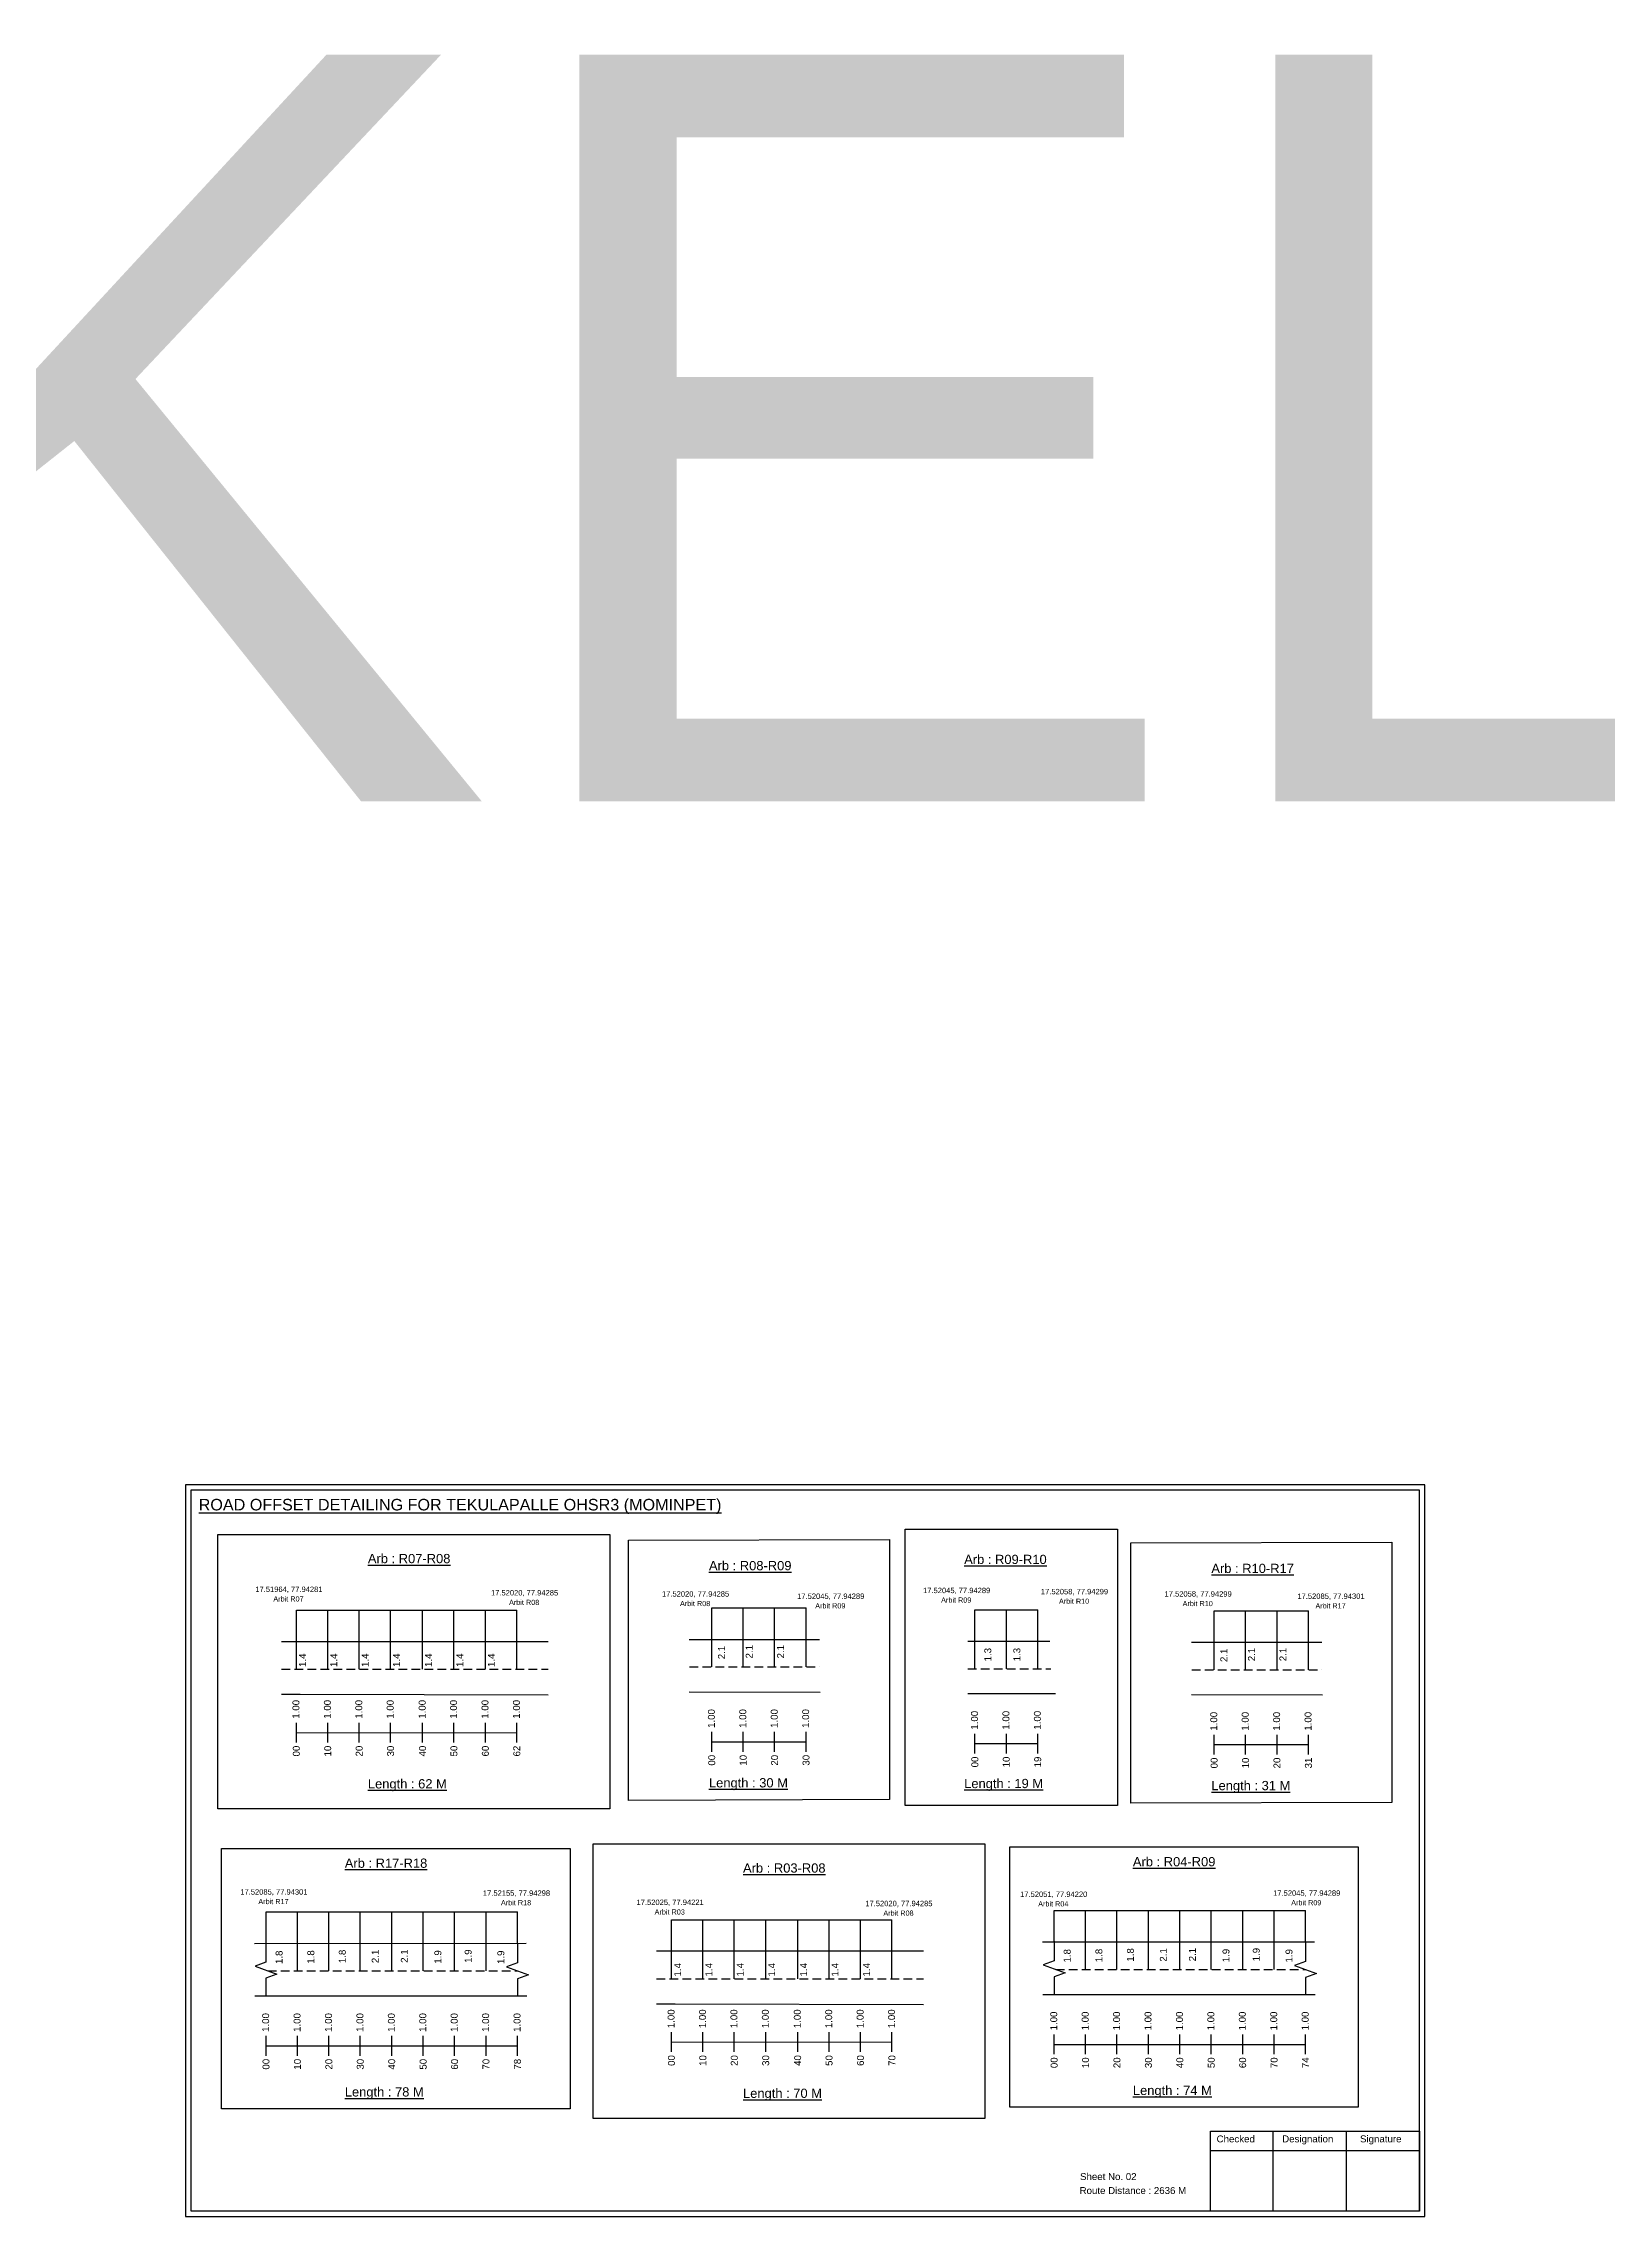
# Model space of a CAD drawing. Header units: inches. Extents: x 1745 to 7876, y -847 to 3138.
# Drawn here: x 4414 to 5091, y -846 to 95 of the extents above; entities that cross this region are included whole.
import ezdxf

# ---------------------------------------------------------------- set-up
doc = ezdxf.new("R2010")
doc.units = ezdxf.units.IN
doc.header["$MEASUREMENT"] = 0
doc.linetypes.add('DASHED2', pattern=[0.375, 0.25, -0.125])
doc.layers.add('PDF_Geometry', color=7, linetype='Continuous')
doc.layers.add('PDF_Text', color=5, linetype='Continuous')
doc.styles.add('PDF Arial', font='arial.ttf')
doc.styles.get("Standard").update_dxf_attribs({"font": 'arial.ttf'})

msp = doc.modelspace()

# ---------------------------------------------------------------- linework, layer by layer
at = {"color": 5}
for p, q in [((4703.56, -582.24), (4744.36, -582.24)), ((4817.44, -583), (4844.64, -583)), ((4523.77, -583.28), (4619.18, -583.27)), ((4920.98, -583.44), (4961.78, -583.44)), ((4510.65, -713.82), (4619.45, -713.82)), ((4851.73, -713.18), (4960.53, -713.18)), ((4686.11, -717.23), (4781.53, -717.22))]:
    msp.add_line(p, q, dxfattribs=at)
for p, q in [((4703.56, -607.77), (4703.56, -582.24)), ((4717.16, -607.77), (4717.16, -582.24)), ((4730.76, -607.77), (4730.76, -582.24)), ((4744.36, -607.77), (4744.36, -582.24)), ((4817.44, -608.54), (4817.44, -583)), ((4831.04, -608.54), (4831.04, -583)), ((4844.64, -608.54), (4844.64, -583)), ((4523.77, -608.81), (4523.77, -583.27)), ((4537.37, -608.81), (4537.37, -583.27)), ((4550.97, -608.81), (4550.97, -583.27)), ((4564.57, -608.81), (4564.57, -583.27)), ((4578.38, -608.81), (4578.38, -583.27)), ((4591.98, -608.81), (4591.98, -583.27)), ((4605.58, -608.81), (4605.58, -583.27)), ((4619.18, -608.81), (4619.18, -583.27)), ((4920.98, -608.97), (4920.98, -583.44)), ((4934.58, -608.97), (4934.58, -583.44)), ((4948.18, -608.97), (4948.18, -583.44)), ((4961.78, -608.97), (4961.78, -583.44)), ((4632.78, -596.93), (4517.36, -596.93)), ((4693.72, -595.89), (4750.21, -595.89)), ((4814.43, -596.66), (4849.86, -596.66)), ((4911.15, -597.09), (4967.63, -597.09)), ((4517.36, -619.61), (4525.42, -619.61)), ((4525.42, -619.61), (4632.78, -619.91)), ((4693.72, -618.58), (4750.43, -618.7)), ((4814.43, -619.34), (4852.25, -619.34)), ((4911.15, -619.77), (4967.86, -619.9)), ((4510.65, -727.47), (4510.65, -713.82)), ((4524.25, -739.36), (4524.25, -713.82)), ((4537.85, -739.36), (4537.85, -713.82)), ((4551.45, -739.36), (4551.45, -713.82)), ((4565.05, -739.36), (4565.05, -713.82)), ((4578.65, -739.36), (4578.65, -713.82)), ((4592.25, -739.36), (4592.25, -713.82)), ((4605.85, -739.36), (4605.85, -713.82)), ((4619.45, -727.47), (4619.45, -713.82)), ((4851.73, -726.83), (4851.73, -713.18)), ((4865.33, -738.72), (4865.33, -713.18)), ((4878.93, -738.72), (4878.93, -713.18)), ((4892.53, -738.72), (4892.53, -713.18)), ((4906.13, -738.72), (4906.13, -713.18)), ((4919.73, -738.72), (4919.73, -713.18)), ((4933.33, -738.72), (4933.33, -713.18)), ((4946.93, -738.72), (4946.93, -713.18)), ((4960.53, -726.84), (4960.53, -713.18)), ((4686.11, -742.76), (4686.11, -717.22)), ((4699.71, -742.76), (4699.71, -717.22)), ((4713.31, -742.76), (4713.31, -717.22)), ((4726.91, -742.76), (4726.91, -717.22)), ((4740.73, -742.76), (4740.73, -717.22)), ((4754.33, -742.76), (4754.33, -717.22)), ((4767.93, -742.76), (4767.93, -717.22)), ((4781.53, -742.76), (4781.53, -717.22)), ((4505.65, -727.47), (4623.27, -727.42)), ((4795.13, -730.88), (4679.7, -730.88)), ((4846.74, -726.83), (4964.35, -726.78)), ((4505.8, -750.16), (4623.58, -750.16)), ((4846.88, -749.52), (4964.66, -749.52)), ((4679.7, -753.56), (4687.76, -753.56)), ((4687.76, -753.56), (4795.13, -753.86))]:
    msp.add_line(p, q)
at = {"linetype": 'DASHED2', "ltscale": 15}
for p, q in [((4517.36, -608.81), (4632.78, -608.81)), ((4693.87, -607.77), (4750.21, -607.77)), ((4814.43, -608.54), (4850.35, -608.54)), ((4911.29, -608.97), (4967.63, -608.97)), ((4511.41, -739.36), (4619.45, -739.36)), ((4679.7, -742.76), (4795.13, -742.76)), ((4852.5, -738.72), (4960.53, -738.72))]:
    msp.add_line(p, q, dxfattribs=at)
at = {"color": 217, "true_color": 0x93278f}
for p, q in [((4523.77, -640.5), (4523.77, -631.95)), ((4523.77, -636.24), (4619.18, -636.17)), ((4537.37, -640.5), (4537.37, -631.95)), ((4550.97, -640.5), (4550.97, -631.95)), ((4564.57, -640.5), (4564.57, -631.95)), ((4578.38, -640.5), (4578.38, -631.95)), ((4591.98, -640.5), (4591.98, -631.95)), ((4605.58, -640.5), (4605.58, -631.95)), ((4619.18, -640.5), (4619.18, -631.95)), ((4703.56, -644.47), (4703.56, -635.92)), ((4717.16, -644.47), (4717.16, -635.92)), ((4730.76, -644.47), (4730.76, -635.92)), ((4744.36, -644.47), (4744.36, -635.92)), ((4817.44, -645.24), (4817.44, -636.68)), ((4831.04, -645.24), (4831.04, -636.68)), ((4844.64, -645.24), (4844.64, -636.68)), ((4920.98, -645.67), (4920.98, -637.11)), ((4934.58, -645.67), (4934.58, -637.11)), ((4948.18, -645.67), (4948.18, -637.11)), ((4961.78, -645.67), (4961.78, -637.11)), ((4703.56, -640.2), (4744.36, -640.19)), ((4817.44, -640.97), (4844.64, -640.97)), ((4920.98, -641.4), (4961.78, -641.39)), ((4510.65, -776.06), (4510.65, -767.5)), ((4524.25, -776.06), (4524.25, -767.5)), ((4537.85, -776.06), (4537.85, -767.5)), ((4551.45, -776.06), (4551.45, -767.5)), ((4565.05, -776.06), (4565.05, -767.5)), ((4578.65, -776.06), (4578.65, -767.5)), ((4592.25, -776.06), (4592.25, -767.5)), ((4605.85, -776.06), (4605.85, -767.5)), ((4619.45, -776.06), (4619.45, -767.5)), ((4686.11, -774.45), (4686.11, -765.9)), ((4686.11, -770.18), (4781.53, -770.12)), ((4699.71, -774.45), (4699.71, -765.9)), ((4713.31, -774.45), (4713.31, -765.9)), ((4726.91, -774.45), (4726.91, -765.9)), ((4740.73, -774.45), (4740.73, -765.9)), ((4754.33, -774.45), (4754.33, -765.9)), ((4767.93, -774.45), (4767.93, -765.9)), ((4781.53, -774.45), (4781.53, -765.9)), ((4851.73, -775.42), (4851.73, -766.86)), ((4851.73, -771.15), (4960.53, -771.15)), ((4865.33, -775.42), (4865.33, -766.86)), ((4878.93, -775.42), (4878.93, -766.86)), ((4892.53, -775.42), (4892.53, -766.86)), ((4906.13, -775.42), (4906.13, -766.86)), ((4919.73, -775.42), (4919.73, -766.86)), ((4933.33, -775.42), (4933.33, -766.86)), ((4946.93, -775.42), (4946.93, -766.86)), ((4960.53, -775.42), (4960.53, -766.86)), ((4510.65, -771.79), (4619.45, -771.79))]:
    msp.add_line(p, q, dxfattribs=at)
for points in [[(4489.84, -550.44), (4659.46, -550.44), (4659.46, -669.26), (4489.84, -669.26)], [(4667.47, -552.85), (4780.47, -552.55), (4780.47, -665.23), (4667.47, -665.53)], [(4787.23, -548.16), (4879.17, -548.16), (4879.17, -667.77), (4787.23, -667.77)], [(4884.9, -554.04), (4997.9, -553.75), (4997.9, -666.43), (4884.9, -666.72)], [(4491.42, -686.34), (4642.27, -686.34), (4642.27, -799.02), (4491.42, -799.02)], [(4652.19, -684.39), (4821.8, -684.39), (4821.8, -803.21), (4652.19, -803.21)], [(4832.51, -685.7), (4983.36, -685.7), (4983.36, -798.38), (4832.51, -798.38)]]:
    msp.add_lwpolyline(points, close=True)
at = {"linetype": 'Continuous'}
for points in [[(4510.63, -727.19), (4510.63, -735.62), (4505.89, -737.35), (4515.37, -740.8), (4510.63, -742.53), (4510.63, -749.87)], [(4619.45, -727.47), (4619.45, -735.9), (4614.71, -737.63), (4624.19, -741.08), (4619.45, -742.81), (4619.45, -750.16)], [(4851.72, -726.55), (4851.72, -734.98), (4846.97, -736.71), (4856.46, -740.16), (4851.72, -741.89), (4851.72, -749.24)], [(4960.53, -726.84), (4960.53, -735.27), (4955.79, -736.99), (4965.28, -740.45), (4960.53, -742.17), (4960.53, -749.52)]]:
    msp.add_lwpolyline(points, dxfattribs=at)
at = {"layer": 'PDF_Geometry'}
for points in [[(4475.73, -528.97), (4475.73, -845.68), (5012.2, -845.68), (5012.2, -528.97)], [(4478.05, -531.29), (4478.05, -843.26), (5009.78, -843.26), (5009.78, -531.29)]]:
    msp.add_lwpolyline(points, close=True, dxfattribs=at)
at = {"layer": 'PDF_Geometry', "color": 242, "true_color": 0xcc1f26}
msp.add_lwpolyline([(5009.78, -843.35), (4919.44, -843.35), (4919.44, -808.74), (5009.78, -808.74)], close=True, dxfattribs=at)
for points in [[(4946.42, -808.74), (4946.42, -843.35)], [(4978.15, -808.74), (4978.15, -843.35)], [(4919.44, -817.11), (5009.78, -817.11)]]:
    msp.add_lwpolyline(points, dxfattribs=at)

# ---------------------------------------------------------------- texts
for s, height, p in [('TEKELAPALLE 3', 323.2909, (3730.9, -233.17)), ('Sheet No. 02', 3, (4862.94, -829.88)), ('Route Distance : 2636 M', 3, (4862.75, -835.93))]:
    msp.add_text(s, height=height).set_placement(p)
at = {"color": 242, "true_color": 0xcd2027}
for s, height, p in [('%%UROAD OFFSET DETAILING FOR TEKULAPALLE OHSR3 (MOMINPET)', 5, (4481.5, -540.04)), ('%%UArb : R07-R08', 4, (4554.73, -562.87)), ('%%UArb : R08-R09', 4, (4702.34, -565.93)), ('%%UArb : R09-R10', 4, (4812.79, -563.23)), ('%%UArb : R10-R17', 4, (4919.77, -567.13)), ('%%ULength : 62 M', 4, (4554.73, -660.37)), ('%%ULength : 30 M', 4, (4702.34, -659.93)), ('%%ULength : 19 M', 4, (4812.79, -660.23)), ('%%ULength : 31 M', 4, (4919.77, -661.13)), ('%%UArb : R17-R18', 4, (4544.73, -694.72)), ('%%UArb : R03-R08', 4, (4717.08, -696.82)), ('%%UArb : R04-R09', 4, (4885.81, -694.08)), ('%%ULength : 78 M', 4, (4544.73, -793.72)), ('%%ULength : 70 M', 4, (4717.08, -794.32)), ('%%ULength : 74 M', 4, (4885.81, -793.08))]:
    msp.add_text(s, height=height, dxfattribs=at).set_placement(p)
at = {"color": 5}
for s, height, p in [('17.51964, 77.94281', 2.34, (4506, -575.34)), ('17.52045, 77.94289', 2.34, (4795, -575.84)), ('Arbit R07', 2.246, (4513.82, -579.46)), ('17.52020, 77.94285', 2.34, (4608, -576.84)), ('Arbit R08', 2.246, (4615.82, -580.96)), ('17.52020, 77.94285', 2.34, (4682, -577.34)), ('Arbit R08', 2.246, (4689.82, -581.46)), ('17.52045, 77.94289', 2.34, (4740.5, -578.34)), ('Arbit R09', 2.246, (4748.32, -582.46)), ('Arbit R09', 2.246, (4802.82, -579.96)), ('17.52058, 77.94299', 2.34, (4846, -576.34)), ('Arbit R10', 2.246, (4853.82, -580.46)), ('17.52058, 77.94299', 2.34, (4899.5, -577.34)), ('Arbit R10', 2.246, (4907.32, -581.46)), ('17.52085, 77.94301', 2.34, (4957, -578.34)), ('Arbit R17', 2.246, (4964.82, -582.46)), ('17.52085, 77.94301', 2.34, (4499.5, -706.34)), ('17.52155, 77.94298', 2.34, (4604.5, -706.84)), ('17.52051, 77.94220', 2.34, (4837, -707.34)), ('17.52045, 77.94289', 2.34, (4946.5, -706.84)), ('Arbit R17', 2.246, (4507.32, -710.46)), ('Arbit R18', 2.246, (4612.32, -710.96)), ('17.52025, 77.94221', 2.34, (4671, -710.83)), ('Arbit R03', 2.246, (4678.82, -714.96)), ('17.52020, 77.94285', 2.34, (4770, -711.34)), ('Arbit R08', 2.246, (4777.82, -715.46)), ('Arbit R04', 2.246, (4844.82, -711.46)), ('Arbit R09', 2.246, (4954.32, -710.96))]:
    msp.add_text(s, height=height, dxfattribs=at).set_placement(p)
for s, p in [('2.1', (4709.27, -604.46)), ('2.1', (4721.23, -604.1)), ('2.1', (4734.83, -604.1)), ('1.3', (4824.51, -605.4)), ('1.3', (4837.1, -605.37)), ('2.1', (4926.69, -605.66)), ('2.1', (4938.65, -605.3)), ('2.1', (4952.25, -605.3)), ('1.4', (4527.94, -607.81)), ('1.4', (4541.44, -607.81)), ('1.4', (4555.04, -607.81)), ('1.4', (4568.64, -607.81)), ('1.4', (4582.45, -607.81)), ('1.4', (4596.05, -607.81)), ('1.4', (4609.65, -607.81)), ('1.8', (4517.78, -736.37)), ('1.8', (4531.53, -736.24)), ('1.8', (4545.15, -735.99)), ('2.1', (4559.41, -735.99)), ('2.1', (4572, -735.86)), ('1.9', (4586.52, -736.24)), ('1.9', (4599.62, -735.86)), ('1.9', (4613.78, -736.36)), ('1.8', (4858.87, -735.73)), ('1.8', (4872.61, -735.61)), ('1.8', (4886.23, -735.35)), ('2.1', (4900.49, -735.35)), ('2.1', (4913.08, -735.22)), ('1.9', (4927.6, -735.61)), ('1.9', (4940.71, -735.22)), ('1.9', (4954.87, -735.72)), ('1.4', (4690.29, -741.76)), ('1.4', (4703.78, -741.76)), ('1.4', (4717.38, -741.76)), ('1.4', (4730.98, -741.76)), ('1.4', (4744.8, -741.76)), ('1.4', (4758.4, -741.76)), ('1.4', (4772, -741.76))]:
    msp.add_text(s, height=3, rotation=90).set_placement(p)
at = {"color": 217, "true_color": 0x93278f}
for s, p in [('1.00', (4525.09, -630.21)), ('1.00', (4538.69, -630.21)), ('1.00', (4552.29, -630.21)), ('1.00', (4565.89, -630.21)), ('1.00', (4579.71, -630.21)), ('1.00', (4593.31, -630.21)), ('1.00', (4606.91, -630.21)), ('1.00', (4620.51, -630.21)), ('1.00', (4704.89, -634.18)), ('1.00', (4718.49, -634.18)), ('1.00', (4732.09, -634.18)), ('1.00', (4745.69, -634.18)), ('1.00', (4818.76, -634.94)), ('1.00', (4832.36, -634.94)), ('1.00', (4845.96, -634.94)), ('1.00', (4922.31, -635.38)), ('1.00', (4935.91, -635.38)), ('1.00', (4949.51, -635.38)), ('1.00', (4963.11, -635.38)), ('00', (4525.24, -646.53)), ('10', (4538.84, -646.53)), ('20', (4552.44, -646.53)), ('30', (4566.04, -646.53)), ('40', (4579.86, -646.53)), ('50', (4593.46, -646.53)), ('60', (4607.06, -646.53)), ('62', (4620.66, -646.53)), ('00', (4705.04, -650.5)), ('10', (4718.64, -650.5)), ('20', (4732.24, -650.5)), ('30', (4745.84, -650.5)), ('00', (4818.91, -651.26)), ('10', (4832.51, -651.26)), ('19', (4846.11, -651.26)), ('00', (4922.46, -651.7)), ('10', (4936.06, -651.7)), ('20', (4949.66, -651.7)), ('31', (4963.26, -651.7)), ('1.00', (4511.98, -765.76)), ('1.00', (4525.58, -765.76)), ('1.00', (4539.18, -765.76)), ('1.00', (4552.78, -765.76)), ('1.00', (4566.38, -765.76)), ('1.00', (4579.98, -765.76)), ('1.00', (4593.58, -765.76)), ('1.00', (4607.18, -765.76)), ('1.00', (4620.78, -765.76)), ('1.00', (4687.44, -764.16)), ('1.00', (4701.04, -764.16)), ('1.00', (4714.64, -764.16)), ('1.00', (4728.24, -764.16)), ('1.00', (4742.06, -764.16)), ('1.00', (4755.66, -764.16)), ('1.00', (4769.26, -764.16)), ('1.00', (4782.86, -764.16)), ('1.00', (4853.06, -765.12)), ('1.00', (4866.66, -765.12)), ('1.00', (4880.26, -765.12)), ('1.00', (4893.86, -765.12)), ('1.00', (4907.46, -765.12)), ('1.00', (4921.06, -765.12)), ('1.00', (4934.66, -765.12)), ('1.00', (4948.26, -765.12)), ('1.00', (4961.86, -765.12)), ('00', (4512.13, -782.08)), ('10', (4525.73, -782.08)), ('20', (4539.33, -782.08)), ('30', (4552.93, -782.08)), ('40', (4566.53, -782.08)), ('50', (4580.13, -782.08)), ('60', (4593.73, -782.08)), ('70', (4607.33, -782.08)), ('78', (4620.93, -782.08)), ('00', (4687.59, -780.48)), ('10', (4701.19, -780.48)), ('20', (4714.79, -780.48)), ('30', (4728.39, -780.48)), ('40', (4742.21, -780.48)), ('50', (4755.81, -780.48)), ('60', (4769.41, -780.48)), ('70', (4783.01, -780.48)), ('00', (4853.21, -781.44)), ('10', (4866.81, -781.44)), ('20', (4880.41, -781.44)), ('30', (4894.01, -781.44)), ('40', (4907.61, -781.44)), ('50', (4921.21, -781.44)), ('60', (4934.81, -781.44)), ('70', (4948.41, -781.44)), ('74', (4962.01, -781.44))]:
    msp.add_text(s, height=3, rotation=90, dxfattribs=at).set_placement(p)
at = {"layer": 'PDF_Text', "color": 7, "attachment_point": 7, "style": 'PDF Arial'}
for s, insert, char_height in [('Checked', (4922.04, -813.63), 3.001), ('Designation', (4950.42, -814.46), 3.0006), ('Signature', (4984.1, -814.46), 3.001)]:
    msp.add_mtext(s, dxfattribs=dict(at, insert=insert, char_height=char_height))

doc.saveas('drawing.dxf')
